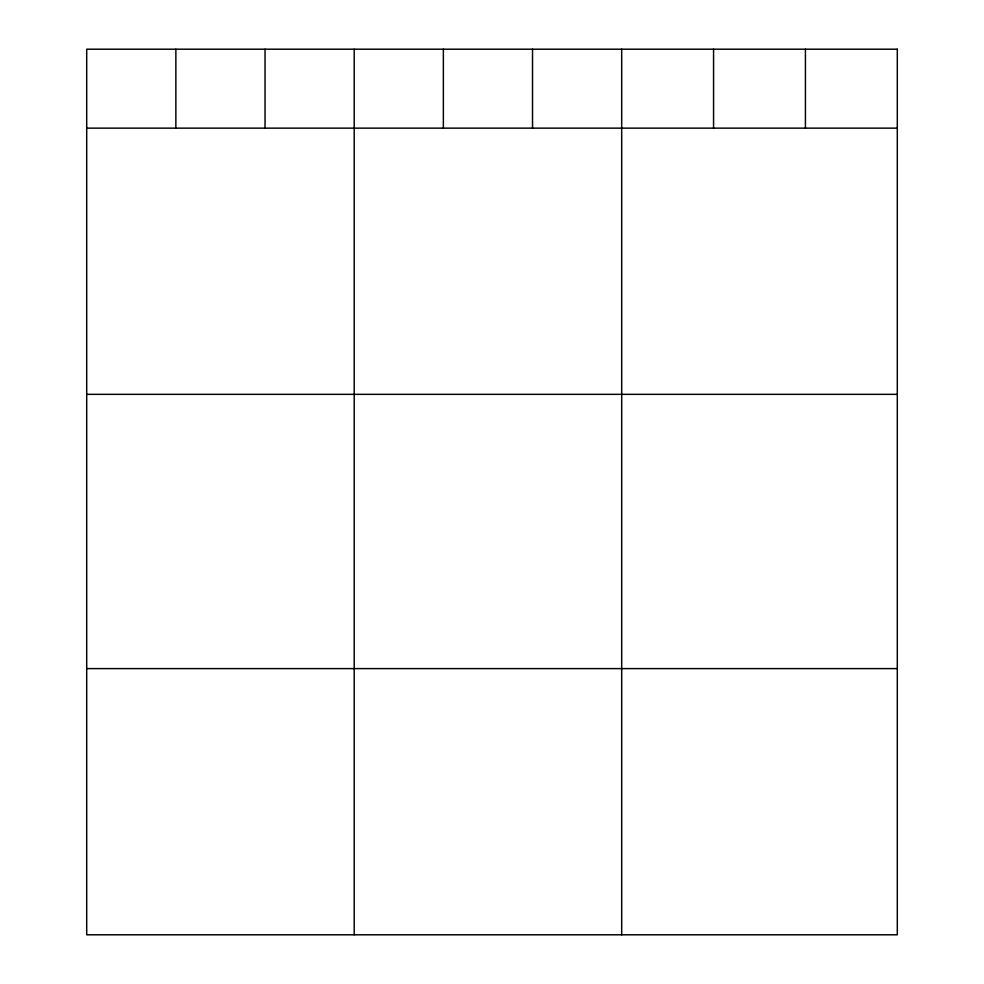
<?xml version="1.0" encoding="UTF-8"?>
<svg xmlns="http://www.w3.org/2000/svg" width="984" height="984" viewBox="0 0 984 984"><rect width="100%" height="100%" fill="white"/><g stroke="black" fill="none" stroke-linecap="round" stroke-linejoin="round"><path stroke-width="1.48" d="M86.703 128.141L897.297 128.141M86.703 394.338L897.297 394.338M86.703 668.603L897.297 668.603M805.429 49.2L805.429 128.141M713.56 49.2L713.56 128.141M621.691 49.2L621.691 934.8M532.529 49.2L532.529 128.141M443.366 49.2L443.366 128.141M354.203 49.2L354.203 934.8M265.04 49.2L265.04 128.141M175.865 49.2L175.865 128.141M897.297 49.2L86.703 49.2L86.703 934.8L897.297 934.8L897.297 49.2"/></g></svg>
